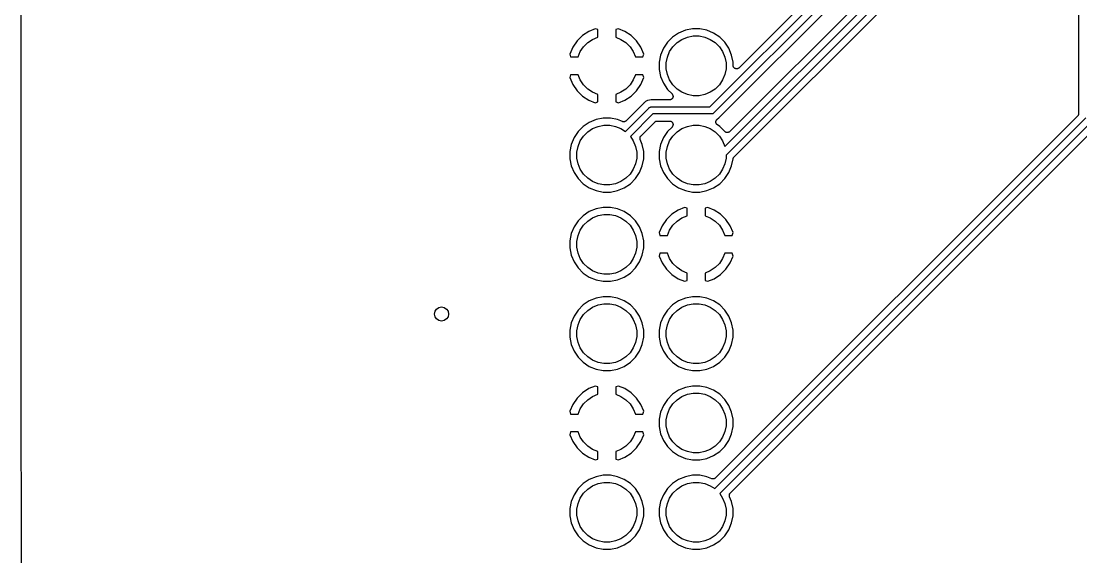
# Model space of a CAD drawing. Extents: x 49 to 143, y -158 to -38.
# Drawn here: x 49.39 to 79.52, y -126.67 to -111.43 of the extents above; entities that cross this region are included whole.
import ezdxf

# ---------------------------------------------------------------- set-up
doc = ezdxf.new("R2010")
doc.units = 0
doc.layers.add('BLACK', color=7, linetype='CONTINUOUS')

msp = doc.modelspace()

# ---------------------------------------------------------------- linework, layer by layer
at = {"layer": 'BLACK', "linetype": 'CONTINUOUS'}
for p, q in [((68.9706, -113.87), (81.6886, -101.152)), ((81.5368, -101.021), (69.8007, -112.757)), ((81.8042, -101.319), (69.0862, -114.037)), ((69.238, -114.168), (81.8578, -101.548)), ((82.07, -102.037), (69.5366, -114.57)), ((69.3974, -114.992), (82.2218, -102.168)), ((82.3374, -102.335), (69.43, -115.242)), ((69.6559, -115.299), (82.391, -102.564)), ((79.456, -106.446), (79.456, -114.058)), ((49.3913, -112.361), (49.3901, -107.507)), ((65.5288, -111.722), (65.3478, -111.84)), ((65.7075, -111.65), (65.5288, -111.722)), ((65.786, -111.671), (65.7075, -111.65)), ((65.786, -111.885), (65.786, -111.671)), ((66.3725, -111.65), (66.294, -111.671)), ((66.294, -111.671), (66.294, -111.885)), ((66.5512, -111.722), (66.3725, -111.65)), ((66.7322, -111.84), (66.5512, -111.722)), ((68.0826, -111.769), (67.9107, -111.884)), ((68.2737, -111.69), (68.0826, -111.769)), ((68.4766, -111.65), (68.2737, -111.69)), ((68.6834, -111.65), (68.4766, -111.65)), ((68.8863, -111.69), (68.6834, -111.65)), ((69.0774, -111.769), (68.8863, -111.69)), ((69.2493, -111.884), (69.0774, -111.769)), ((65.1934, -111.992), (65.0716, -112.171)), ((65.3478, -111.84), (65.1934, -111.992)), ((65.3798, -112.158), (65.4982, -112.04)), ((65.4982, -112.04), (65.6374, -111.947)), ((65.6374, -111.947), (65.786, -111.885)), ((66.294, -111.885), (66.4426, -111.947)), ((66.4426, -111.947), (66.5818, -112.04)), ((66.5818, -112.04), (66.7002, -112.158)), ((66.8866, -111.992), (66.7322, -111.84)), ((67.0084, -112.171), (66.8866, -111.992)), ((67.7644, -112.03), (67.6495, -112.202)), ((67.9107, -111.884), (67.7644, -112.03)), ((67.9198, -112.158), (68.0382, -112.04)), ((68.0382, -112.04), (68.1774, -111.947)), ((68.1774, -111.947), (68.3321, -111.882)), ((68.3321, -111.882), (68.4963, -111.85)), ((68.4963, -111.85), (68.6637, -111.85)), ((68.6637, -111.85), (68.8279, -111.882)), ((68.8279, -111.882), (68.9826, -111.947)), ((68.9826, -111.947), (69.1218, -112.04)), ((69.1218, -112.04), (69.2402, -112.158)), ((69.3956, -112.03), (69.2493, -111.884)), ((69.5105, -112.202), (69.3956, -112.03)), ((49.3914, -113.039), (49.3913, -112.361)), ((49.3913, -112.361), (49.3913, -112.361)), ((65.0716, -112.171), (64.9893, -112.364)), ((64.9893, -112.364), (65.0115, -112.446)), ((65.2252, -112.446), (65.2867, -112.297)), ((65.2867, -112.297), (65.3798, -112.158)), ((66.7002, -112.158), (66.7933, -112.297)), ((66.7933, -112.297), (66.8548, -112.446)), ((67.0907, -112.364), (67.0084, -112.171)), ((67.0685, -112.446), (67.0907, -112.364)), ((67.6495, -112.202), (67.5704, -112.394)), ((67.7627, -112.452), (67.8267, -112.297)), ((67.8267, -112.297), (67.9198, -112.158)), ((69.2402, -112.158), (69.3333, -112.297)), ((69.3333, -112.297), (69.3973, -112.452)), ((69.5896, -112.394), (69.5105, -112.202)), ((65.0115, -112.446), (65.2252, -112.446)), ((66.8548, -112.446), (67.0685, -112.446)), ((67.5704, -112.394), (67.53, -112.596)), ((67.53, -112.596), (67.53, -112.803)), ((67.73, -112.616), (67.7627, -112.452)), ((67.73, -112.784), (67.73, -112.616)), ((69.3973, -112.452), (69.43, -112.616)), ((69.43, -112.616), (69.43, -112.784)), ((69.63, -112.596), (69.5896, -112.394)), ((69.63, -112.686), (69.63, -112.596)), ((65.0115, -112.954), (64.9893, -113.035)), ((65.2252, -112.954), (65.0115, -112.954)), ((65.2867, -113.102), (65.2252, -112.954)), ((66.8548, -112.954), (66.7933, -113.102)), ((67.0685, -112.954), (66.8548, -112.954)), ((67.0907, -113.035), (67.0685, -112.954)), ((67.53, -112.803), (67.5704, -113.006)), ((67.7627, -112.948), (67.73, -112.784)), ((67.8267, -113.102), (67.7627, -112.948)), ((69.3973, -112.948), (69.3333, -113.102)), ((69.43, -112.784), (69.3973, -112.948)), ((69.6309, -112.696), (69.63, -112.686)), ((69.6318, -112.705), (69.6309, -112.696)), ((69.6319, -112.705), (69.6318, -112.705)), ((69.6319, -112.706), (69.6319, -112.705)), ((69.6347, -112.715), (69.6319, -112.706)), ((69.6374, -112.724), (69.6347, -112.715)), ((69.6375, -112.724), (69.6374, -112.724)), ((69.6421, -112.733), (69.6375, -112.724)), ((69.6375, -112.724), (69.6375, -112.724)), ((69.6465, -112.741), (69.6421, -112.733)), ((69.6466, -112.741), (69.6465, -112.741)), ((69.6467, -112.741), (69.6466, -112.741)), ((69.6525, -112.749), (69.6467, -112.741)), ((69.6588, -112.756), (69.6525, -112.749)), ((69.6589, -112.756), (69.6588, -112.756)), ((69.659, -112.757), (69.6589, -112.756)), ((69.6663, -112.763), (69.659, -112.757)), ((69.6738, -112.769), (69.6663, -112.763)), ((69.6739, -112.769), (69.6738, -112.769)), ((69.6741, -112.769), (69.6739, -112.769)), ((69.6825, -112.774), (69.6741, -112.769)), ((69.6909, -112.778), (69.6825, -112.774)), ((69.6911, -112.778), (69.6909, -112.778)), ((69.6912, -112.778), (69.6911, -112.778)), ((69.7006, -112.781), (69.6912, -112.778)), ((69.7095, -112.784), (69.7006, -112.781)), ((69.7097, -112.784), (69.7095, -112.784)), ((69.7099, -112.784), (69.7097, -112.784)), ((69.7197, -112.785), (69.7099, -112.784)), ((69.729, -112.786), (69.7197, -112.785)), ((69.7291, -112.786), (69.729, -112.786)), ((69.7293, -112.786), (69.7291, -112.786)), ((69.7391, -112.785), (69.7293, -112.786)), ((69.7484, -112.784), (69.7391, -112.785)), ((69.7486, -112.784), (69.7484, -112.784)), ((69.7487, -112.784), (69.7486, -112.784)), ((69.7579, -112.782), (69.7487, -112.784)), ((69.7671, -112.779), (69.7579, -112.782)), ((69.7673, -112.779), (69.7671, -112.779)), ((69.7675, -112.779), (69.7673, -112.779)), ((69.7758, -112.774), (69.7675, -112.779)), ((69.7845, -112.77), (69.7758, -112.774)), ((69.7846, -112.77), (69.7845, -112.77)), ((69.7848, -112.77), (69.7846, -112.77)), ((69.7922, -112.764), (69.7848, -112.77)), ((69.7997, -112.758), (69.7922, -112.764)), ((69.8, -112.758), (69.7997, -112.758)), ((69.8007, -112.757), (69.8, -112.758)), ((69.8, -112.758), (69.8, -112.758)), ((69.8, -112.758), (69.8, -112.758)), ((49.3925, -117.667), (49.3914, -113.039)), ((49.3914, -113.039), (49.3914, -113.039)), ((64.9893, -113.035), (65.0716, -113.229)), ((65.0716, -113.229), (65.1934, -113.408)), ((65.3798, -113.242), (65.2867, -113.102)), ((65.4982, -113.36), (65.3798, -113.242)), ((66.7002, -113.242), (66.5818, -113.36)), ((66.7933, -113.102), (66.7002, -113.242)), ((66.8866, -113.408), (67.0084, -113.229)), ((67.0084, -113.229), (67.0907, -113.035)), ((67.5704, -113.006), (67.6495, -113.197)), ((67.6495, -113.197), (67.7644, -113.369)), ((67.9198, -113.242), (67.8267, -113.102)), ((68.0382, -113.36), (67.9198, -113.242)), ((69.2402, -113.242), (69.1218, -113.36)), ((69.3333, -113.102), (69.2402, -113.242)), ((65.1934, -113.408), (65.3478, -113.559)), ((65.3478, -113.559), (65.5288, -113.678)), ((65.6374, -113.453), (65.4982, -113.36)), ((65.786, -113.515), (65.6374, -113.453)), ((65.786, -113.729), (65.786, -113.515)), ((66.4426, -113.453), (66.294, -113.515)), ((66.294, -113.515), (66.294, -113.729)), ((66.5818, -113.36), (66.4426, -113.453)), ((66.5512, -113.678), (66.7322, -113.559)), ((66.7322, -113.559), (66.8866, -113.408)), ((67.7644, -113.369), (67.8944, -113.499)), ((67.8944, -113.499), (67.8951, -113.5)), ((67.8951, -113.5), (67.8951, -113.5)), ((67.8951, -113.5), (67.8951, -113.5)), ((67.8951, -113.5), (67.8953, -113.5)), ((67.8953, -113.5), (67.9014, -113.508)), ((67.9014, -113.508), (67.9073, -113.515)), ((67.9073, -113.515), (67.9074, -113.515)), ((67.9074, -113.515), (67.9075, -113.515)), ((67.9075, -113.515), (67.912, -113.524)), ((67.912, -113.524), (67.9164, -113.532)), ((67.9164, -113.532), (67.9164, -113.533)), ((67.9164, -113.533), (67.9165, -113.533)), ((67.9165, -113.533), (67.9192, -113.542)), ((67.9192, -113.542), (67.9219, -113.551)), ((67.9219, -113.551), (67.9219, -113.551)), ((67.9219, -113.551), (67.9219, -113.551)), ((67.9219, -113.551), (67.9228, -113.561)), ((67.9236, -113.571), (67.9226, -113.58)), ((67.9228, -113.561), (67.9237, -113.57)), ((67.9237, -113.57), (67.9236, -113.571)), ((67.9236, -113.571), (67.9236, -113.571)), ((68.1774, -113.453), (68.0382, -113.36)), ((68.3321, -113.517), (68.1774, -113.453)), ((68.4963, -113.55), (68.3321, -113.517)), ((68.6637, -113.55), (68.4963, -113.55)), ((68.8279, -113.517), (68.6637, -113.55)), ((68.9826, -113.453), (68.8279, -113.517)), ((69.1218, -113.36), (68.9826, -113.453)), ((65.5288, -113.678), (65.7075, -113.75)), ((65.7075, -113.75), (65.786, -113.729)), ((66.294, -113.729), (66.3725, -113.75)), ((66.3725, -113.75), (66.5512, -113.678)), ((67.084, -113.772), (66.5909, -114.265)), ((67.0867, -113.768), (67.084, -113.772)), ((67.0897, -113.765), (67.0867, -113.768)), ((67.0906, -113.764), (67.0897, -113.765)), ((67.0968, -113.757), (67.0906, -113.764)), ((67.1045, -113.75), (67.0968, -113.757)), ((67.1425, -113.719), (67.1045, -113.75)), ((67.1045, -113.75), (67.1045, -113.75)), ((67.1946, -113.691), (67.1425, -113.719)), ((67.2512, -113.674), (67.1946, -113.691)), ((67.3002, -113.669), (67.2512, -113.674)), ((67.2542, -113.886), (67.2715, -113.877)), ((67.2715, -113.877), (67.2847, -113.873)), ((67.2847, -113.873), (67.2904, -113.871)), ((67.2904, -113.871), (67.2924, -113.871)), ((67.2924, -113.871), (67.3051, -113.87)), ((67.31, -113.668), (67.3002, -113.669)), ((67.3002, -113.669), (67.3002, -113.669)), ((67.3051, -113.87), (67.31, -113.869)), ((67.3051, -113.87), (67.3051, -113.87)), ((67.3198, -113.669), (67.31, -113.668)), ((67.31, -113.869), (67.3149, -113.87)), ((67.3149, -113.87), (68.9706, -113.87)), ((67.324, -113.669), (67.3198, -113.669)), ((67.3282, -113.67), (67.324, -113.669)), ((67.3296, -113.67), (67.3282, -113.67)), ((67.8237, -113.67), (67.3296, -113.67)), ((67.8334, -113.669), (67.8237, -113.67)), ((67.8427, -113.668), (67.8334, -113.669)), ((67.8429, -113.668), (67.8427, -113.668)), ((67.8431, -113.668), (67.8429, -113.668)), ((67.8525, -113.665), (67.8431, -113.668)), ((67.8614, -113.662), (67.8525, -113.665)), ((67.8616, -113.662), (67.8614, -113.662)), ((67.8618, -113.662), (67.8616, -113.662)), ((67.8703, -113.658), (67.8618, -113.662)), ((67.8787, -113.653), (67.8703, -113.658)), ((67.8788, -113.653), (67.8787, -113.653)), ((67.879, -113.653), (67.8788, -113.653)), ((67.8863, -113.647), (67.879, -113.653)), ((67.8939, -113.641), (67.8863, -113.647)), ((67.894, -113.641), (67.8939, -113.641)), ((67.8941, -113.641), (67.894, -113.641)), ((67.9002, -113.633), (67.8941, -113.641)), ((67.9064, -113.626), (67.9002, -113.633)), ((67.9066, -113.626), (67.9064, -113.626)), ((67.9064, -113.626), (67.9064, -113.626)), ((67.9112, -113.617), (67.9066, -113.626)), ((67.9157, -113.609), (67.9112, -113.617)), ((67.9158, -113.609), (67.9157, -113.609)), ((67.9188, -113.599), (67.9158, -113.609)), ((67.9158, -113.609), (67.9158, -113.609)), ((67.9215, -113.59), (67.9188, -113.599)), ((67.9216, -113.59), (67.9215, -113.59)), ((67.9226, -113.58), (67.9216, -113.59)), ((67.9216, -113.59), (67.9216, -113.59)), ((66.568, -114.57), (67.2358, -113.903)), ((67.3514, -114.07), (66.7095, -114.712)), ((67.2358, -113.903), (67.2389, -113.899)), ((67.2389, -113.899), (67.2542, -113.886)), ((69.0071, -114.07), (67.3514, -114.07)), ((69.012, -114.07), (69.0071, -114.07)), ((69.0169, -114.07), (69.012, -114.07)), ((69.0316, -114.068), (69.0169, -114.07)), ((69.0169, -114.07), (69.0169, -114.07)), ((69.0505, -114.063), (69.0316, -114.068)), ((69.0678, -114.053), (69.0505, -114.063)), ((69.0831, -114.041), (69.0678, -114.053)), ((69.0862, -114.037), (69.0831, -114.041)), ((79.4267, -114.129), (69.1309, -124.425)), ((69.2252, -114.183), (69.2314, -114.175)), ((69.2314, -114.175), (69.2323, -114.174)), ((69.2323, -114.174), (69.2353, -114.171)), ((69.2353, -114.171), (69.238, -114.168)), ((79.4326, -114.122), (79.4267, -114.129)), ((79.4385, -114.115), (79.4326, -114.122)), ((79.4388, -114.114), (79.4385, -114.115)), ((79.4391, -114.114), (79.4388, -114.114)), ((79.4435, -114.106), (79.4391, -114.114)), ((79.4479, -114.098), (79.4435, -114.106)), ((79.4481, -114.097), (79.4479, -114.098)), ((79.4483, -114.097), (79.4481, -114.097)), ((79.451, -114.088), (79.4483, -114.097)), ((79.4538, -114.079), (79.451, -114.088)), ((79.4539, -114.078), (79.4538, -114.079)), ((79.454, -114.078), (79.4539, -114.078)), ((79.455, -114.069), (79.454, -114.078)), ((79.456, -114.06), (79.455, -114.069)), ((79.456, -114.058), (79.456, -114.058)), ((79.456, -114.058), (79.456, -114.058)), ((79.456, -114.058), (79.456, -114.058)), ((79.456, -114.058), (79.456, -114.06)), ((65.3707, -114.424), (65.2244, -114.57)), ((65.5426, -114.309), (65.3707, -114.424)), ((65.7337, -114.23), (65.5426, -114.309)), ((65.6374, -114.487), (65.7921, -114.422)), ((65.9366, -114.19), (65.7337, -114.23)), ((65.7921, -114.422), (65.9563, -114.39)), ((66.1434, -114.19), (65.9366, -114.19)), ((65.9563, -114.39), (66.1237, -114.39)), ((66.1237, -114.39), (66.2879, -114.422)), ((66.3463, -114.23), (66.1434, -114.19)), ((66.2879, -114.422), (66.4426, -114.487)), ((66.4819, -114.286), (66.3463, -114.23)), ((66.4909, -114.289), (66.4819, -114.286)), ((66.4997, -114.292), (66.4909, -114.289)), ((66.5001, -114.292), (66.4997, -114.292)), ((66.5006, -114.292), (66.5001, -114.292)), ((66.51, -114.293), (66.5006, -114.292)), ((66.5191, -114.294), (66.51, -114.293)), ((66.5196, -114.294), (66.5191, -114.294)), ((66.52, -114.294), (66.5196, -114.294)), ((66.5293, -114.293), (66.52, -114.294)), ((66.5386, -114.292), (66.5293, -114.293)), ((66.539, -114.292), (66.5386, -114.292)), ((66.5394, -114.292), (66.539, -114.292)), ((66.5483, -114.289), (66.5394, -114.292)), ((66.5573, -114.287), (66.5483, -114.289)), ((66.5577, -114.287), (66.5573, -114.287)), ((66.5581, -114.286), (66.5577, -114.287)), ((66.5663, -114.282), (66.5581, -114.286)), ((66.5746, -114.278), (66.5663, -114.282)), ((66.575, -114.278), (66.5746, -114.278)), ((66.5754, -114.277), (66.575, -114.278)), ((66.5827, -114.271), (66.5754, -114.277)), ((66.5899, -114.266), (66.5827, -114.271)), ((66.5905, -114.265), (66.5899, -114.266)), ((66.5909, -114.265), (66.5905, -114.265)), ((66.5905, -114.265), (66.5905, -114.265)), ((66.5905, -114.265), (66.5905, -114.265)), ((67.0151, -114.689), (67.405, -114.299)), ((67.405, -114.299), (67.4052, -114.299)), ((67.4052, -114.299), (67.406, -114.298)), ((67.4052, -114.299), (67.4052, -114.299)), ((67.4052, -114.299), (67.4052, -114.299)), ((67.406, -114.298), (67.4132, -114.292)), ((67.4132, -114.292), (67.4203, -114.287)), ((67.4203, -114.287), (67.4208, -114.286)), ((67.4208, -114.286), (67.4212, -114.286)), ((67.4212, -114.286), (67.4294, -114.282)), ((67.4294, -114.282), (67.4376, -114.277)), ((67.4376, -114.277), (67.4381, -114.277)), ((67.4381, -114.277), (67.4385, -114.277)), ((67.4385, -114.277), (67.4474, -114.274)), ((67.4474, -114.274), (67.4563, -114.272)), ((67.4563, -114.272), (67.4568, -114.272)), ((67.4568, -114.272), (67.4573, -114.272)), ((67.4573, -114.272), (67.4664, -114.271)), ((67.4664, -114.271), (67.4757, -114.27)), ((67.4757, -114.27), (67.8237, -114.27)), ((67.8944, -114.441), (67.7644, -114.57)), ((67.8237, -114.27), (67.8247, -114.27)), ((67.8247, -114.27), (67.8247, -114.27)), ((67.8247, -114.27), (67.8247, -114.27)), ((67.8247, -114.27), (67.8251, -114.27)), ((67.8251, -114.27), (67.8348, -114.271)), ((67.8348, -114.271), (67.8441, -114.272)), ((67.8441, -114.272), (67.8443, -114.272)), ((67.8443, -114.272), (67.8444, -114.272)), ((67.8444, -114.272), (67.8539, -114.275)), ((67.8539, -114.275), (67.8627, -114.278)), ((67.8627, -114.278), (67.8629, -114.278)), ((67.8629, -114.278), (67.863, -114.278)), ((67.863, -114.278), (67.8716, -114.283)), ((67.8716, -114.283), (67.8799, -114.287)), ((67.8799, -114.287), (67.88, -114.287)), ((67.88, -114.287), (67.8802, -114.287)), ((67.8802, -114.287), (67.8875, -114.293)), ((67.8875, -114.293), (67.8949, -114.3)), ((67.9004, -114.433), (67.8944, -114.441)), ((67.8949, -114.3), (67.895, -114.3)), ((67.895, -114.3), (67.8951, -114.3)), ((67.8951, -114.3), (67.901, -114.307)), ((67.9066, -114.426), (67.9004, -114.433)), ((67.901, -114.307), (67.9071, -114.315)), ((67.9068, -114.425), (67.9066, -114.426)), ((67.9066, -114.426), (67.9066, -114.426)), ((67.9113, -114.417), (67.9068, -114.425)), ((67.9071, -114.315), (67.9072, -114.315)), ((67.9072, -114.315), (67.9073, -114.315)), ((67.9073, -114.315), (67.9118, -114.323)), ((67.9158, -114.409), (67.9113, -114.417)), ((67.9118, -114.323), (67.9162, -114.332)), ((67.9159, -114.408), (67.9158, -114.409)), ((67.916, -114.408), (67.9159, -114.408)), ((67.9188, -114.399), (67.916, -114.408)), ((67.9162, -114.332), (67.9163, -114.332)), ((67.9163, -114.332), (67.9164, -114.332)), ((67.9164, -114.332), (67.9191, -114.342)), ((67.9216, -114.39), (67.9188, -114.399)), ((67.9191, -114.342), (67.9218, -114.351)), ((67.9217, -114.39), (67.9216, -114.39)), ((67.9216, -114.39), (67.9216, -114.39)), ((67.9226, -114.38), (67.9217, -114.39)), ((67.9218, -114.351), (67.9218, -114.351)), ((67.9218, -114.351), (67.9219, -114.351)), ((67.9219, -114.351), (67.9228, -114.361)), ((67.9237, -114.37), (67.9226, -114.38)), ((67.9228, -114.361), (67.9237, -114.37)), ((67.9237, -114.37), (67.9236, -114.37)), ((67.9236, -114.37), (67.9237, -114.37)), ((68.1774, -114.487), (68.3321, -114.422)), ((68.3321, -114.422), (68.4963, -114.39)), ((68.4963, -114.39), (68.6637, -114.39)), ((68.6637, -114.39), (68.8279, -114.422)), ((68.8279, -114.422), (68.9826, -114.487)), ((69.108, -124.73), (79.656, -114.182)), ((69.1416, -114.298), (69.1421, -114.293)), ((69.1421, -114.303), (69.1416, -114.298)), ((69.1421, -114.293), (69.1422, -114.289)), ((69.1421, -114.308), (69.1421, -114.303)), ((69.143, -114.313), (69.1421, -114.308)), ((69.1422, -114.289), (69.1432, -114.284)), ((69.1434, -114.317), (69.143, -114.313)), ((69.1432, -114.284), (69.1437, -114.278)), ((69.1448, -114.322), (69.1434, -114.317)), ((69.1437, -114.278), (69.1451, -114.274)), ((69.1458, -114.327), (69.1448, -114.322)), ((69.1451, -114.274), (69.146, -114.27)), ((69.1475, -114.332), (69.1458, -114.327)), ((69.146, -114.27), (69.148, -114.265)), ((69.1488, -114.336), (69.1475, -114.332)), ((69.148, -114.265), (69.1496, -114.26)), ((69.1512, -114.341), (69.1488, -114.336)), ((69.1496, -114.26), (69.1518, -114.256)), ((69.1532, -114.345), (69.1512, -114.341)), ((69.1518, -114.256), (69.1535, -114.252)), ((69.1557, -114.349), (69.1532, -114.345)), ((69.1535, -114.252), (69.1564, -114.247)), ((69.1578, -114.353), (69.1557, -114.349)), ((69.1564, -114.247), (69.1589, -114.243)), ((69.161, -114.357), (69.1578, -114.353)), ((69.1589, -114.243), (69.1618, -114.239)), ((69.1639, -114.362), (69.161, -114.357)), ((69.1618, -114.239), (69.1644, -114.235)), ((69.1671, -114.365), (69.1639, -114.362)), ((69.1644, -114.235), (69.1681, -114.232)), ((69.17, -114.369), (69.1671, -114.365)), ((69.1681, -114.232), (69.1714, -114.228)), ((69.174, -114.372), (69.17, -114.369)), ((69.1714, -114.228), (69.1749, -114.225)), ((69.1776, -114.376), (69.174, -114.372)), ((69.1749, -114.225), (69.1782, -114.221)), ((69.1814, -114.378), (69.1776, -114.376)), ((69.1782, -114.221), (69.2252, -114.183)), ((69.1849, -114.381), (69.1814, -114.378)), ((69.1861, -114.382), (69.1849, -114.381)), ((69.2493, -114.424), (69.1861, -114.382)), ((69.3952, -114.57), (69.2493, -114.424)), ((79.8232, -114.298), (69.2495, -124.872)), ((74.2649, -120.139), (79.9542, -114.45)), ((65.1095, -114.742), (65.0304, -114.934)), ((65.2244, -114.57), (65.1095, -114.742)), ((65.2867, -114.837), (65.3798, -114.698)), ((65.3798, -114.698), (65.4982, -114.58)), ((65.4982, -114.58), (65.6374, -114.487)), ((66.4426, -114.487), (66.568, -114.57)), ((66.7095, -114.712), (66.7933, -114.837)), ((66.9859, -114.758), (66.9869, -114.749)), ((66.9859, -114.759), (66.9859, -114.758)), ((66.9867, -114.768), (66.9859, -114.759)), ((66.9859, -114.759), (66.9859, -114.759)), ((66.9875, -114.778), (66.9867, -114.768)), ((66.9869, -114.749), (66.9878, -114.74)), ((66.9877, -114.778), (66.9875, -114.778)), ((66.9877, -114.779), (66.9877, -114.778)), ((66.9904, -114.788), (66.9877, -114.779)), ((66.9878, -114.74), (66.988, -114.739)), ((66.988, -114.739), (66.9908, -114.73)), ((66.988, -114.739), (66.988, -114.739)), ((66.9908, -114.73), (66.9935, -114.721)), ((66.9935, -114.721), (66.9937, -114.721)), ((66.9937, -114.721), (66.9939, -114.72)), ((66.9939, -114.72), (66.9983, -114.712)), ((66.9983, -114.712), (67.0028, -114.704)), ((67.0028, -114.704), (67.003, -114.704)), ((67.003, -114.704), (67.0032, -114.703)), ((67.0032, -114.703), (67.0092, -114.696)), ((67.0092, -114.696), (67.0151, -114.689)), ((67.6495, -114.742), (67.5704, -114.934)), ((67.7644, -114.57), (67.6495, -114.742)), ((67.8267, -114.837), (67.9198, -114.698)), ((67.9198, -114.698), (68.0382, -114.58)), ((68.0382, -114.58), (68.1774, -114.487)), ((68.9826, -114.487), (69.1218, -114.58)), ((69.1218, -114.58), (69.2402, -114.698)), ((69.2402, -114.698), (69.3333, -114.837)), ((69.4025, -114.576), (69.3952, -114.57)), ((69.4097, -114.582), (69.4025, -114.576)), ((69.41, -114.582), (69.4097, -114.582)), ((69.4103, -114.582), (69.41, -114.582)), ((69.4187, -114.587), (69.4103, -114.582)), ((69.4269, -114.591), (69.4187, -114.587)), ((69.4272, -114.592), (69.4269, -114.591)), ((69.4275, -114.592), (69.4272, -114.592)), ((69.4366, -114.594), (69.4275, -114.592)), ((69.4455, -114.597), (69.4366, -114.594)), ((69.4458, -114.597), (69.4455, -114.597)), ((69.4462, -114.597), (69.4458, -114.597)), ((69.4556, -114.598), (69.4462, -114.597)), ((69.4649, -114.599), (69.4556, -114.598)), ((69.4652, -114.599), (69.4649, -114.599)), ((69.4656, -114.599), (69.4652, -114.599)), ((69.475, -114.598), (69.4656, -114.599)), ((69.4843, -114.598), (69.475, -114.598)), ((69.4847, -114.598), (69.4843, -114.598)), ((69.485, -114.598), (69.4847, -114.598)), ((69.494, -114.595), (69.485, -114.598)), ((69.5031, -114.592), (69.494, -114.595)), ((69.5034, -114.592), (69.5031, -114.592)), ((69.5037, -114.592), (69.5034, -114.592)), ((69.512, -114.588), (69.5037, -114.592)), ((69.5204, -114.583), (69.512, -114.588)), ((69.5207, -114.583), (69.5204, -114.583)), ((69.521, -114.583), (69.5207, -114.583)), ((69.5284, -114.577), (69.521, -114.583)), ((69.5356, -114.571), (69.5284, -114.577)), ((69.5361, -114.571), (69.5356, -114.571)), ((69.5362, -114.571), (69.5361, -114.571)), ((69.5361, -114.571), (69.5361, -114.571)), ((69.5366, -114.57), (69.5362, -114.571)), ((65.0304, -114.934), (64.99, -115.136)), ((65.19, -115.156), (65.2227, -114.992)), ((65.2227, -114.992), (65.2867, -114.837)), ((66.7933, -114.837), (66.8573, -114.992)), ((66.8573, -114.992), (66.89, -115.156)), ((66.9929, -114.797), (66.9904, -114.788)), ((66.9933, -114.797), (66.9929, -114.797)), ((66.9935, -114.798), (66.9933, -114.797)), ((66.9933, -114.797), (66.9933, -114.797)), ((66.9933, -114.797), (66.9933, -114.797)), ((67.0496, -114.934), (66.9935, -114.798)), ((67.09, -115.136), (67.0496, -114.934)), ((67.5704, -114.934), (67.53, -115.136)), ((67.73, -115.156), (67.7627, -114.992)), ((67.7627, -114.992), (67.8267, -114.837)), ((69.3333, -114.837), (69.3973, -114.992)), ((69.3973, -114.992), (69.3974, -114.992)), ((64.99, -115.136), (64.99, -115.343)), ((64.99, -115.343), (65.0304, -115.546)), ((65.19, -115.324), (65.19, -115.156)), ((65.2227, -115.488), (65.19, -115.324)), ((66.89, -115.324), (66.8573, -115.488)), ((66.89, -115.156), (66.89, -115.324)), ((67.0496, -115.546), (67.09, -115.343)), ((67.09, -115.343), (67.09, -115.136)), ((67.53, -115.136), (67.53, -115.343)), ((67.53, -115.343), (67.5704, -115.546)), ((67.73, -115.324), (67.73, -115.156)), ((67.7627, -115.488), (67.73, -115.324)), ((69.43, -115.324), (69.3973, -115.488)), ((69.43, -115.242), (69.43, -115.324)), ((69.5896, -115.546), (69.6285, -115.351)), ((69.6285, -115.351), (69.6286, -115.35)), ((69.6286, -115.35), (69.6288, -115.349)), ((69.6286, -115.35), (69.6286, -115.35)), ((69.6286, -115.35), (69.6286, -115.35)), ((69.6288, -115.349), (69.6316, -115.34)), ((69.6316, -115.34), (69.6343, -115.332)), ((69.6343, -115.332), (69.6346, -115.331)), ((69.6346, -115.331), (69.6347, -115.331)), ((69.6347, -115.331), (69.6392, -115.323)), ((69.6392, -115.323), (69.6435, -115.314)), ((69.6435, -115.314), (69.6439, -115.314)), ((69.6439, -115.314), (69.6442, -115.313)), ((69.6442, -115.313), (69.6501, -115.306)), ((69.6501, -115.306), (69.6559, -115.299)), ((65.0304, -115.546), (65.1095, -115.737)), ((65.2867, -115.642), (65.2227, -115.488)), ((65.3798, -115.782), (65.2867, -115.642)), ((66.7933, -115.642), (66.7002, -115.782)), ((66.8573, -115.488), (66.7933, -115.642)), ((66.9705, -115.737), (67.0496, -115.546)), ((67.5704, -115.546), (67.6495, -115.737)), ((67.8267, -115.642), (67.7627, -115.488)), ((67.9198, -115.782), (67.8267, -115.642)), ((69.3333, -115.642), (69.2402, -115.782)), ((69.3973, -115.488), (69.3333, -115.642)), ((69.5105, -115.737), (69.5896, -115.546)), ((65.1095, -115.737), (65.2244, -115.909)), ((65.2244, -115.909), (65.3707, -116.055)), ((65.4982, -115.9), (65.3798, -115.782)), ((65.6374, -115.993), (65.4982, -115.9)), ((66.5818, -115.9), (66.4426, -115.993)), ((66.7002, -115.782), (66.5818, -115.9)), ((66.7093, -116.055), (66.8556, -115.909)), ((66.8556, -115.909), (66.9705, -115.737)), ((67.6495, -115.737), (67.7644, -115.909)), ((67.7644, -115.909), (67.9107, -116.055)), ((68.0382, -115.9), (67.9198, -115.782)), ((68.1774, -115.993), (68.0382, -115.9)), ((69.1218, -115.9), (68.9826, -115.993)), ((69.2402, -115.782), (69.1218, -115.9)), ((69.2493, -116.055), (69.3956, -115.909)), ((69.3956, -115.909), (69.5105, -115.737)), ((65.3707, -116.055), (65.5426, -116.17)), ((65.5426, -116.17), (65.7337, -116.249)), ((65.7921, -116.057), (65.6374, -115.993)), ((65.7337, -116.249), (65.9366, -116.29)), ((65.9563, -116.09), (65.7921, -116.057)), ((65.9366, -116.29), (66.1434, -116.29)), ((66.1237, -116.09), (65.9563, -116.09)), ((66.2879, -116.057), (66.1237, -116.09)), ((66.1434, -116.29), (66.3463, -116.249)), ((66.4426, -115.993), (66.2879, -116.057)), ((66.3463, -116.249), (66.5374, -116.17)), ((66.5374, -116.17), (66.7093, -116.055)), ((67.9107, -116.055), (68.0826, -116.17)), ((68.0826, -116.17), (68.2737, -116.249)), ((68.3321, -116.057), (68.1774, -115.993)), ((68.2737, -116.249), (68.4766, -116.29)), ((68.4963, -116.09), (68.3321, -116.057)), ((68.4766, -116.29), (68.6834, -116.29)), ((68.6637, -116.09), (68.4963, -116.09)), ((68.8279, -116.057), (68.6637, -116.09)), ((68.6834, -116.29), (68.8863, -116.249)), ((68.9826, -115.993), (68.8279, -116.057)), ((68.8863, -116.249), (69.0774, -116.17)), ((69.0774, -116.17), (69.2493, -116.055)), ((65.5426, -116.849), (65.3707, -116.964)), ((65.7337, -116.77), (65.5426, -116.849)), ((65.9366, -116.73), (65.7337, -116.77)), ((66.1434, -116.73), (65.9366, -116.73)), ((66.3463, -116.77), (66.1434, -116.73)), ((66.5374, -116.849), (66.3463, -116.77)), ((66.7093, -116.964), (66.5374, -116.849)), ((68.0688, -116.802), (67.8878, -116.92)), ((68.2475, -116.73), (68.0688, -116.802)), ((68.326, -116.751), (68.2475, -116.73)), ((68.326, -116.965), (68.326, -116.751)), ((68.9125, -116.73), (68.834, -116.751)), ((68.834, -116.751), (68.834, -116.965)), ((69.0912, -116.802), (68.9125, -116.73)), ((69.2722, -116.92), (69.0912, -116.802)), ((65.2244, -117.11), (65.1095, -117.282)), ((65.3707, -116.964), (65.2244, -117.11)), ((65.3798, -117.238), (65.4982, -117.12)), ((65.4982, -117.12), (65.6374, -117.027)), ((65.6374, -117.027), (65.7921, -116.962)), ((65.7921, -116.962), (65.9563, -116.93)), ((65.9563, -116.93), (66.1237, -116.93)), ((66.1237, -116.93), (66.2879, -116.962)), ((66.2879, -116.962), (66.4426, -117.027)), ((66.4426, -117.027), (66.5818, -117.12)), ((66.5818, -117.12), (66.7002, -117.238)), ((66.8556, -117.11), (66.7093, -116.964)), ((66.9705, -117.282), (66.8556, -117.11)), ((67.7334, -117.072), (67.6116, -117.251)), ((67.8878, -116.92), (67.7334, -117.072)), ((67.9198, -117.238), (68.0382, -117.12)), ((68.0382, -117.12), (68.1774, -117.027)), ((68.1774, -117.027), (68.326, -116.965)), ((68.834, -116.965), (68.9826, -117.027)), ((68.9826, -117.027), (69.1218, -117.12)), ((69.1218, -117.12), (69.2402, -117.238)), ((69.4266, -117.072), (69.2722, -116.92)), ((69.5484, -117.251), (69.4266, -117.072)), ((65.0304, -117.474), (64.99, -117.676)), ((65.1095, -117.282), (65.0304, -117.474)), ((65.2227, -117.532), (65.2867, -117.377)), ((65.2867, -117.377), (65.3798, -117.238)), ((66.7002, -117.238), (66.7933, -117.377)), ((66.7933, -117.377), (66.8573, -117.532)), ((67.0496, -117.474), (66.9705, -117.282)), ((67.09, -117.676), (67.0496, -117.474)), ((67.6116, -117.251), (67.5293, -117.444)), ((67.5293, -117.444), (67.5515, -117.526)), ((67.7652, -117.526), (67.8267, -117.377)), ((67.8267, -117.377), (67.9198, -117.238)), ((69.2402, -117.238), (69.3333, -117.377)), ((69.3333, -117.377), (69.3948, -117.526)), ((69.6307, -117.444), (69.5484, -117.251)), ((69.6085, -117.526), (69.6307, -117.444)), ((49.3931, -120.207), (49.3925, -117.667)), ((49.3925, -117.667), (49.3925, -117.667)), ((64.99, -117.676), (64.99, -117.883)), ((65.19, -117.696), (65.2227, -117.532)), ((65.19, -117.864), (65.19, -117.696)), ((66.8573, -117.532), (66.89, -117.696)), ((66.89, -117.696), (66.89, -117.864)), ((67.09, -117.883), (67.09, -117.676)), ((67.5515, -117.526), (67.7652, -117.526)), ((69.3948, -117.526), (69.6085, -117.526)), ((64.99, -117.883), (65.0304, -118.086)), ((65.0304, -118.086), (65.1095, -118.277)), ((65.2227, -118.028), (65.19, -117.864)), ((65.2867, -118.182), (65.2227, -118.028)), ((66.8573, -118.028), (66.7933, -118.182)), ((66.89, -117.864), (66.8573, -118.028)), ((66.9705, -118.277), (67.0496, -118.086)), ((67.0496, -118.086), (67.09, -117.883)), ((67.5515, -118.034), (67.5293, -118.115)), ((67.7652, -118.034), (67.5515, -118.034)), ((67.8267, -118.182), (67.7652, -118.034)), ((69.3948, -118.034), (69.3333, -118.182)), ((69.6085, -118.034), (69.3948, -118.034)), ((69.6307, -118.115), (69.6085, -118.034)), ((65.1095, -118.277), (65.2244, -118.449)), ((65.3798, -118.322), (65.2867, -118.182)), ((65.4982, -118.44), (65.3798, -118.322)), ((66.7002, -118.322), (66.5818, -118.44)), ((66.7933, -118.182), (66.7002, -118.322)), ((66.8556, -118.449), (66.9705, -118.277)), ((67.5293, -118.115), (67.6116, -118.309)), ((67.6116, -118.309), (67.7334, -118.488)), ((67.9198, -118.322), (67.8267, -118.182)), ((68.0382, -118.44), (67.9198, -118.322)), ((69.2402, -118.322), (69.1218, -118.44)), ((69.3333, -118.182), (69.2402, -118.322)), ((69.4266, -118.488), (69.5484, -118.309)), ((69.5484, -118.309), (69.6307, -118.115)), ((65.2244, -118.449), (65.3707, -118.595)), ((65.3707, -118.595), (65.5426, -118.71)), ((65.6374, -118.533), (65.4982, -118.44)), ((65.7921, -118.597), (65.6374, -118.533)), ((65.9563, -118.63), (65.7921, -118.597)), ((66.1237, -118.63), (65.9563, -118.63)), ((66.2879, -118.597), (66.1237, -118.63)), ((66.4426, -118.533), (66.2879, -118.597)), ((66.5818, -118.44), (66.4426, -118.533)), ((66.5374, -118.71), (66.7093, -118.595)), ((66.7093, -118.595), (66.8556, -118.449)), ((67.7334, -118.488), (67.8878, -118.639)), ((67.8878, -118.639), (68.0688, -118.758)), ((68.1774, -118.533), (68.0382, -118.44)), ((68.326, -118.595), (68.1774, -118.533)), ((68.326, -118.809), (68.326, -118.595)), ((68.9826, -118.533), (68.834, -118.595)), ((68.834, -118.595), (68.834, -118.809)), ((69.1218, -118.44), (68.9826, -118.533)), ((69.0912, -118.758), (69.2722, -118.639)), ((69.2722, -118.639), (69.4266, -118.488)), ((65.5426, -118.71), (65.7337, -118.789)), ((65.7337, -118.789), (65.9366, -118.83)), ((65.9366, -118.83), (66.1434, -118.83)), ((66.1434, -118.83), (66.3463, -118.789)), ((66.3463, -118.789), (66.5374, -118.71)), ((68.0688, -118.758), (68.2475, -118.83)), ((68.2475, -118.83), (68.326, -118.809)), ((68.834, -118.809), (68.9125, -118.83)), ((68.9125, -118.83), (69.0912, -118.758)), ((65.9366, -119.27), (65.7337, -119.31)), ((66.1434, -119.27), (65.9366, -119.27)), ((66.3463, -119.31), (66.1434, -119.27)), ((68.4766, -119.27), (68.2737, -119.31)), ((68.6834, -119.27), (68.4766, -119.27)), ((68.8863, -119.31), (68.6834, -119.27)), ((65.3707, -119.504), (65.2244, -119.65)), ((65.5426, -119.389), (65.3707, -119.504)), ((65.4982, -119.66), (65.6374, -119.567)), ((65.7337, -119.31), (65.5426, -119.389)), ((65.6374, -119.567), (65.7921, -119.502)), ((65.7921, -119.502), (65.9563, -119.47)), ((65.9563, -119.47), (66.1237, -119.47)), ((66.1237, -119.47), (66.2879, -119.502)), ((66.2879, -119.502), (66.4426, -119.567)), ((66.5374, -119.389), (66.3463, -119.31)), ((66.4426, -119.567), (66.5818, -119.66)), ((66.7093, -119.504), (66.5374, -119.389)), ((66.8556, -119.65), (66.7093, -119.504)), ((67.9107, -119.504), (67.7644, -119.65)), ((68.0826, -119.389), (67.9107, -119.504)), ((68.0382, -119.66), (68.1774, -119.567)), ((68.2737, -119.31), (68.0826, -119.389)), ((68.1774, -119.567), (68.3321, -119.502)), ((68.3321, -119.502), (68.4963, -119.47)), ((68.4963, -119.47), (68.6637, -119.47)), ((68.6637, -119.47), (68.8279, -119.502)), ((68.8279, -119.502), (68.9826, -119.567)), ((69.0774, -119.389), (68.8863, -119.31)), ((68.9826, -119.567), (69.1218, -119.66)), ((69.2493, -119.504), (69.0774, -119.389)), ((69.3956, -119.65), (69.2493, -119.504)), ((65.1095, -119.822), (65.0304, -120.014)), ((65.2244, -119.65), (65.1095, -119.822)), ((65.2867, -119.917), (65.3798, -119.778)), ((65.3798, -119.778), (65.4982, -119.66)), ((66.5818, -119.66), (66.7002, -119.778)), ((66.7002, -119.778), (66.7933, -119.917)), ((66.9705, -119.822), (66.8556, -119.65)), ((67.0496, -120.014), (66.9705, -119.822)), ((67.6495, -119.822), (67.5704, -120.014)), ((67.7644, -119.65), (67.6495, -119.822)), ((67.8267, -119.917), (67.9198, -119.778)), ((67.9198, -119.778), (68.0382, -119.66)), ((69.1218, -119.66), (69.2402, -119.778)), ((69.2402, -119.778), (69.3333, -119.917)), ((69.5105, -119.822), (69.3956, -119.65)), ((69.5896, -120.014), (69.5105, -119.822)), ((49.3936, -122.521), (49.3931, -120.207)), ((49.3931, -120.207), (49.3931, -120.207)), ((65.0304, -120.014), (64.99, -120.216)), ((65.19, -120.236), (65.2227, -120.072)), ((65.2227, -120.072), (65.2867, -119.917)), ((66.7933, -119.917), (66.8573, -120.072)), ((66.8573, -120.072), (66.89, -120.236)), ((67.09, -120.216), (67.0496, -120.014)), ((67.5704, -120.014), (67.53, -120.216)), ((67.73, -120.236), (67.7627, -120.072)), ((67.7627, -120.072), (67.8267, -119.917)), ((69.3333, -119.917), (69.3973, -120.072)), ((69.3973, -120.072), (69.43, -120.236)), ((69.63, -120.216), (69.5896, -120.014)), ((71.7249, -122.679), (74.2649, -120.139)), ((74.2649, -120.139), (74.2649, -120.139)), ((64.99, -120.216), (64.99, -120.423)), ((64.99, -120.423), (65.0304, -120.626)), ((65.19, -120.404), (65.19, -120.236)), ((65.2227, -120.568), (65.19, -120.404)), ((66.89, -120.404), (66.8573, -120.568)), ((66.89, -120.236), (66.89, -120.404)), ((67.0496, -120.626), (67.09, -120.423)), ((67.09, -120.423), (67.09, -120.216)), ((67.53, -120.216), (67.53, -120.423)), ((67.53, -120.423), (67.5704, -120.626)), ((67.73, -120.404), (67.73, -120.236)), ((67.7627, -120.568), (67.73, -120.404)), ((69.43, -120.404), (69.3973, -120.568)), ((69.43, -120.236), (69.43, -120.404)), ((69.5896, -120.626), (69.63, -120.423)), ((69.63, -120.423), (69.63, -120.216)), ((65.0304, -120.626), (65.1095, -120.817)), ((65.2867, -120.722), (65.2227, -120.568)), ((65.3798, -120.862), (65.2867, -120.722)), ((66.7933, -120.722), (66.7002, -120.862)), ((66.8573, -120.568), (66.7933, -120.722)), ((66.9705, -120.817), (67.0496, -120.626)), ((67.5704, -120.626), (67.6495, -120.817)), ((67.8267, -120.722), (67.7627, -120.568)), ((67.9198, -120.862), (67.8267, -120.722)), ((69.3333, -120.722), (69.2402, -120.862)), ((69.3973, -120.568), (69.3333, -120.722)), ((69.5105, -120.817), (69.5896, -120.626)), ((65.1095, -120.817), (65.2244, -120.989)), ((65.2244, -120.989), (65.3707, -121.135)), ((65.4982, -120.98), (65.3798, -120.862)), ((65.6374, -121.073), (65.4982, -120.98)), ((65.7921, -121.137), (65.6374, -121.073)), ((66.4426, -121.073), (66.2879, -121.137)), ((66.5818, -120.98), (66.4426, -121.073)), ((66.7002, -120.862), (66.5818, -120.98)), ((66.7093, -121.135), (66.8556, -120.989)), ((66.8556, -120.989), (66.9705, -120.817)), ((67.6495, -120.817), (67.7644, -120.989)), ((67.7644, -120.989), (67.9107, -121.135)), ((68.0382, -120.98), (67.9198, -120.862)), ((68.1774, -121.073), (68.0382, -120.98)), ((68.3321, -121.137), (68.1774, -121.073)), ((68.9826, -121.073), (68.8279, -121.137)), ((69.1218, -120.98), (68.9826, -121.073)), ((69.2402, -120.862), (69.1218, -120.98)), ((69.2493, -121.135), (69.3956, -120.989)), ((69.3956, -120.989), (69.5105, -120.817)), ((65.3707, -121.135), (65.5426, -121.25)), ((65.5426, -121.25), (65.7337, -121.329)), ((65.7337, -121.329), (65.9366, -121.37)), ((65.9563, -121.17), (65.7921, -121.137)), ((65.9366, -121.37), (66.1434, -121.37)), ((66.1237, -121.17), (65.9563, -121.17)), ((66.2879, -121.137), (66.1237, -121.17)), ((66.1434, -121.37), (66.3463, -121.329)), ((66.3463, -121.329), (66.5374, -121.25)), ((66.5374, -121.25), (66.7093, -121.135)), ((67.9107, -121.135), (68.0826, -121.25)), ((68.0826, -121.25), (68.2737, -121.329)), ((68.2737, -121.329), (68.4766, -121.37)), ((68.4963, -121.17), (68.3321, -121.137)), ((68.4766, -121.37), (68.6834, -121.37)), ((68.6637, -121.17), (68.4963, -121.17)), ((68.8279, -121.137), (68.6637, -121.17)), ((68.6834, -121.37), (68.8863, -121.329)), ((68.8863, -121.329), (69.0774, -121.25)), ((69.0774, -121.25), (69.2493, -121.135)), ((65.3478, -122), (65.1934, -122.152)), ((65.5288, -121.882), (65.3478, -122)), ((65.7075, -121.81), (65.5288, -121.882)), ((65.786, -121.831), (65.7075, -121.81)), ((65.786, -122.045), (65.786, -121.831)), ((66.3725, -121.81), (66.294, -121.831)), ((66.294, -121.831), (66.294, -122.045)), ((66.5512, -121.882), (66.3725, -121.81)), ((66.7322, -122), (66.5512, -121.882)), ((66.8866, -122.152), (66.7322, -122)), ((68.0826, -121.929), (67.9107, -122.044)), ((68.2737, -121.85), (68.0826, -121.929)), ((68.4766, -121.81), (68.2737, -121.85)), ((68.3321, -122.042), (68.4963, -122.01)), ((68.6834, -121.81), (68.4766, -121.81)), ((68.4963, -122.01), (68.6637, -122.01)), ((68.6637, -122.01), (68.8279, -122.042)), ((68.8863, -121.85), (68.6834, -121.81)), ((69.0774, -121.929), (68.8863, -121.85)), ((69.2493, -122.044), (69.0774, -121.929)), ((65.1934, -122.152), (65.0716, -122.331)), ((65.3798, -122.318), (65.4982, -122.2)), ((65.4982, -122.2), (65.6374, -122.107)), ((65.6374, -122.107), (65.786, -122.045)), ((66.294, -122.045), (66.4426, -122.107)), ((66.4426, -122.107), (66.5818, -122.2)), ((66.5818, -122.2), (66.7002, -122.318)), ((67.0084, -122.331), (66.8866, -122.152)), ((67.7644, -122.19), (67.6495, -122.362)), ((67.9107, -122.044), (67.7644, -122.19)), ((67.9198, -122.318), (68.0382, -122.2)), ((68.0382, -122.2), (68.1774, -122.107)), ((68.1774, -122.107), (68.3321, -122.042)), ((68.8279, -122.042), (68.9826, -122.107)), ((68.9826, -122.107), (69.1218, -122.2)), ((69.1218, -122.2), (69.2402, -122.318)), ((69.3956, -122.19), (69.2493, -122.044)), ((69.5105, -122.362), (69.3956, -122.19)), ((49.3937, -122.747), (49.3936, -122.521)), ((49.3936, -122.521), (49.3936, -122.521)), ((65.0716, -122.331), (64.9893, -122.524)), ((64.9893, -122.524), (65.0115, -122.606)), ((65.0115, -122.606), (65.2252, -122.606)), ((65.2252, -122.606), (65.2867, -122.457)), ((65.2867, -122.457), (65.3798, -122.318)), ((66.7002, -122.318), (66.7933, -122.457)), ((66.7933, -122.457), (66.8548, -122.606)), ((66.8548, -122.606), (67.0685, -122.606)), ((67.0907, -122.524), (67.0084, -122.331)), ((67.0685, -122.606), (67.0907, -122.524)), ((67.5704, -122.554), (67.53, -122.756)), ((67.6495, -122.362), (67.5704, -122.554)), ((67.73, -122.776), (67.7627, -122.612)), ((67.7627, -122.612), (67.8267, -122.457)), ((67.8267, -122.457), (67.9198, -122.318)), ((69.2402, -122.318), (69.3333, -122.457)), ((69.3333, -122.457), (69.3973, -122.612)), ((69.3973, -122.612), (69.43, -122.776)), ((69.5896, -122.554), (69.5105, -122.362)), ((69.63, -122.756), (69.5896, -122.554)), ((49.3938, -123.199), (49.3937, -122.747)), ((49.3937, -122.747), (49.3937, -122.747)), ((67.53, -122.756), (67.53, -122.963)), ((67.73, -122.944), (67.73, -122.776)), ((69.43, -122.776), (69.43, -122.944)), ((69.5551, -124.849), (71.7249, -122.679)), ((69.63, -122.963), (69.63, -122.756)), ((71.7249, -122.679), (71.7249, -122.679)), ((49.3943, -125.287), (49.3938, -123.199)), ((49.3938, -123.199), (49.3938, -123.199)), ((65.0115, -123.114), (64.9893, -123.195)), ((64.9893, -123.195), (65.0716, -123.389)), ((65.2252, -123.114), (65.0115, -123.114)), ((65.2867, -123.262), (65.2252, -123.114)), ((66.8548, -123.114), (66.7933, -123.262)), ((67.0685, -123.114), (66.8548, -123.114)), ((67.0084, -123.389), (67.0907, -123.195)), ((67.0907, -123.195), (67.0685, -123.114)), ((67.53, -122.963), (67.5704, -123.166)), ((67.5704, -123.166), (67.6495, -123.357)), ((67.7627, -123.108), (67.73, -122.944)), ((67.8267, -123.262), (67.7627, -123.108)), ((69.3973, -123.108), (69.3333, -123.262)), ((69.43, -122.944), (69.3973, -123.108)), ((69.5105, -123.357), (69.5896, -123.166)), ((69.5896, -123.166), (69.63, -122.963)), ((65.0716, -123.389), (65.1934, -123.568)), ((65.3798, -123.402), (65.2867, -123.262)), ((65.4982, -123.52), (65.3798, -123.402)), ((65.6374, -123.613), (65.4982, -123.52)), ((66.5818, -123.52), (66.4426, -123.613)), ((66.7002, -123.402), (66.5818, -123.52)), ((66.7933, -123.262), (66.7002, -123.402)), ((66.8866, -123.568), (67.0084, -123.389)), ((67.6495, -123.357), (67.7644, -123.529)), ((67.9198, -123.402), (67.8267, -123.262)), ((68.0382, -123.52), (67.9198, -123.402)), ((68.1774, -123.613), (68.0382, -123.52)), ((69.1218, -123.52), (68.9826, -123.613)), ((69.2402, -123.402), (69.1218, -123.52)), ((69.3333, -123.262), (69.2402, -123.402)), ((69.3956, -123.529), (69.5105, -123.357)), ((65.1934, -123.568), (65.3478, -123.719)), ((65.3478, -123.719), (65.5288, -123.838)), ((65.786, -123.675), (65.6374, -123.613)), ((65.786, -123.889), (65.786, -123.675)), ((66.4426, -123.613), (66.294, -123.675)), ((66.294, -123.675), (66.294, -123.889)), ((66.5512, -123.838), (66.7322, -123.719)), ((66.7322, -123.719), (66.8866, -123.568)), ((67.7644, -123.529), (67.9107, -123.675)), ((67.9107, -123.675), (68.0826, -123.79)), ((68.0826, -123.79), (68.2737, -123.869)), ((68.3321, -123.677), (68.1774, -123.613)), ((68.4963, -123.71), (68.3321, -123.677)), ((68.6637, -123.71), (68.4963, -123.71)), ((68.8279, -123.677), (68.6637, -123.71)), ((68.9826, -123.613), (68.8279, -123.677)), ((68.8863, -123.869), (69.0774, -123.79)), ((69.0774, -123.79), (69.2493, -123.675)), ((69.2493, -123.675), (69.3956, -123.529)), ((65.5288, -123.838), (65.7075, -123.91)), ((65.7075, -123.91), (65.786, -123.889)), ((66.294, -123.889), (66.3725, -123.91)), ((66.3725, -123.91), (66.5512, -123.838)), ((68.2737, -123.869), (68.4766, -123.91)), ((68.4766, -123.91), (68.6834, -123.91)), ((68.6834, -123.91), (68.8863, -123.869)), ((65.7337, -124.39), (65.5426, -124.469)), ((65.9366, -124.35), (65.7337, -124.39)), ((66.1434, -124.35), (65.9366, -124.35)), ((66.3463, -124.39), (66.1434, -124.35)), ((66.5374, -124.469), (66.3463, -124.39)), ((68.2737, -124.39), (68.0826, -124.469)), ((68.4766, -124.35), (68.2737, -124.39)), ((68.6834, -124.35), (68.4766, -124.35)), ((68.8863, -124.39), (68.6834, -124.35)), ((69.0219, -124.446), (68.8863, -124.39)), ((65.3707, -124.584), (65.2244, -124.73)), ((65.5426, -124.469), (65.3707, -124.584)), ((65.4982, -124.74), (65.6374, -124.647)), ((65.6374, -124.647), (65.7921, -124.582)), ((65.7921, -124.582), (65.9563, -124.55)), ((65.9563, -124.55), (66.1237, -124.55)), ((66.1237, -124.55), (66.2879, -124.582)), ((66.2879, -124.582), (66.4426, -124.647)), ((66.4426, -124.647), (66.5818, -124.74)), ((66.7093, -124.584), (66.5374, -124.469)), ((66.8556, -124.73), (66.7093, -124.584)), ((67.9107, -124.584), (67.7644, -124.73)), ((68.0826, -124.469), (67.9107, -124.584)), ((68.0382, -124.74), (68.1774, -124.647)), ((68.1774, -124.647), (68.3321, -124.582)), ((68.3321, -124.582), (68.4963, -124.55)), ((68.4963, -124.55), (68.6637, -124.55)), ((68.6637, -124.55), (68.8279, -124.582)), ((68.8279, -124.582), (68.9826, -124.647)), ((68.9826, -124.647), (69.108, -124.73)), ((69.0309, -124.449), (69.0219, -124.446)), ((69.0397, -124.452), (69.0309, -124.449)), ((69.0402, -124.452), (69.0397, -124.452)), ((69.0406, -124.452), (69.0402, -124.452)), ((69.05, -124.453), (69.0406, -124.452)), ((69.0591, -124.454), (69.05, -124.453)), ((69.0596, -124.454), (69.0591, -124.454)), ((69.06, -124.454), (69.0596, -124.454)), ((69.0693, -124.453), (69.06, -124.454)), ((69.0786, -124.452), (69.0693, -124.453)), ((69.079, -124.452), (69.0786, -124.452)), ((69.0794, -124.452), (69.079, -124.452)), ((69.0883, -124.449), (69.0794, -124.452)), ((69.0973, -124.447), (69.0883, -124.449)), ((69.0977, -124.447), (69.0973, -124.447)), ((69.0981, -124.446), (69.0977, -124.447)), ((69.1063, -124.442), (69.0981, -124.446)), ((69.1146, -124.438), (69.1063, -124.442)), ((69.115, -124.438), (69.1146, -124.438)), ((69.1154, -124.437), (69.115, -124.438)), ((69.1226, -124.431), (69.1154, -124.437)), ((69.1299, -124.426), (69.1226, -124.431)), ((69.1305, -124.425), (69.1299, -124.426)), ((69.1309, -124.425), (69.1305, -124.425)), ((69.1305, -124.425), (69.1305, -124.425)), ((69.1305, -124.425), (69.1305, -124.425)), ((65.1095, -124.902), (65.0304, -125.094)), ((65.2244, -124.73), (65.1095, -124.902)), ((65.2227, -125.152), (65.2867, -124.997)), ((65.2867, -124.997), (65.3798, -124.858)), ((65.3798, -124.858), (65.4982, -124.74)), ((66.5818, -124.74), (66.7002, -124.858)), ((66.7002, -124.858), (66.7933, -124.997)), ((66.7933, -124.997), (66.8573, -125.152)), ((66.9705, -124.902), (66.8556, -124.73)), ((67.0496, -125.094), (66.9705, -124.902)), ((67.6495, -124.902), (67.5704, -125.094)), ((67.7644, -124.73), (67.6495, -124.902)), ((67.7627, -125.152), (67.8267, -124.997)), ((67.8267, -124.997), (67.9198, -124.858)), ((67.9198, -124.858), (68.0382, -124.74)), ((69.2495, -124.872), (69.3333, -124.997)), ((69.3333, -124.997), (69.3973, -125.152)), ((69.5259, -124.918), (69.5269, -124.909)), ((69.5259, -124.919), (69.5259, -124.918)), ((69.5267, -124.928), (69.5259, -124.919)), ((69.5259, -124.919), (69.5259, -124.919)), ((69.5275, -124.938), (69.5267, -124.928)), ((69.5269, -124.909), (69.5278, -124.9)), ((69.5277, -124.938), (69.5275, -124.938)), ((69.5277, -124.939), (69.5277, -124.938)), ((69.5304, -124.948), (69.5277, -124.939)), ((69.5278, -124.9), (69.528, -124.899)), ((69.528, -124.899), (69.5308, -124.89)), ((69.528, -124.899), (69.528, -124.899)), ((69.5329, -124.957), (69.5304, -124.948)), ((69.5308, -124.89), (69.5335, -124.881)), ((69.5333, -124.957), (69.5329, -124.957)), ((69.5335, -124.958), (69.5333, -124.957)), ((69.5333, -124.957), (69.5333, -124.957)), ((69.5333, -124.957), (69.5333, -124.957)), ((69.5335, -124.881), (69.5337, -124.881)), ((69.5896, -125.094), (69.5335, -124.958)), ((69.5337, -124.881), (69.5339, -124.88)), ((69.5339, -124.88), (69.5383, -124.872)), ((69.5383, -124.872), (69.5428, -124.864)), ((69.5428, -124.864), (69.543, -124.864)), ((69.543, -124.864), (69.5432, -124.863)), ((69.5432, -124.863), (69.5492, -124.856)), ((69.5492, -124.856), (69.5551, -124.849)), ((49.3949, -127.827), (49.3943, -125.287)), ((49.3943, -125.287), (49.3943, -125.287)), ((65.0304, -125.094), (64.99, -125.296)), ((64.99, -125.296), (64.99, -125.503)), ((65.19, -125.316), (65.2227, -125.152)), ((65.19, -125.484), (65.19, -125.316)), ((66.8573, -125.152), (66.89, -125.316)), ((66.89, -125.316), (66.89, -125.484)), ((67.09, -125.296), (67.0496, -125.094)), ((67.09, -125.503), (67.09, -125.296)), ((67.5704, -125.094), (67.53, -125.296)), ((67.53, -125.296), (67.53, -125.503)), ((67.73, -125.316), (67.7627, -125.152)), ((67.73, -125.484), (67.73, -125.316)), ((69.3973, -125.152), (69.43, -125.316)), ((69.43, -125.316), (69.43, -125.484)), ((69.63, -125.296), (69.5896, -125.094)), ((69.63, -125.503), (69.63, -125.296)), ((64.99, -125.503), (65.0304, -125.706)), ((65.2227, -125.648), (65.19, -125.484)), ((66.89, -125.484), (66.8573, -125.648)), ((67.0496, -125.706), (67.09, -125.503)), ((67.53, -125.503), (67.5704, -125.706)), ((67.7627, -125.648), (67.73, -125.484)), ((69.43, -125.484), (69.3973, -125.648)), ((69.5896, -125.706), (69.63, -125.503)), ((65.0304, -125.706), (65.1095, -125.897)), ((65.1095, -125.897), (65.2244, -126.069)), ((65.2867, -125.802), (65.2227, -125.648)), ((65.3798, -125.942), (65.2867, -125.802)), ((66.7933, -125.802), (66.7002, -125.942)), ((66.8573, -125.648), (66.7933, -125.802)), ((66.8556, -126.069), (66.9705, -125.897)), ((66.9705, -125.897), (67.0496, -125.706)), ((67.5704, -125.706), (67.6495, -125.897)), ((67.6495, -125.897), (67.7644, -126.069)), ((67.8267, -125.802), (67.7627, -125.648)), ((67.9198, -125.942), (67.8267, -125.802)), ((69.3333, -125.802), (69.2402, -125.942)), ((69.3973, -125.648), (69.3333, -125.802)), ((69.3956, -126.069), (69.5105, -125.897)), ((69.5105, -125.897), (69.5896, -125.706)), ((65.2244, -126.069), (65.3707, -126.215)), ((65.3707, -126.215), (65.5426, -126.33)), ((65.4982, -126.06), (65.3798, -125.942)), ((65.6374, -126.153), (65.4982, -126.06)), ((65.7921, -126.217), (65.6374, -126.153)), ((65.9563, -126.25), (65.7921, -126.217)), ((66.2879, -126.217), (66.1237, -126.25)), ((66.4426, -126.153), (66.2879, -126.217)), ((66.5818, -126.06), (66.4426, -126.153)), ((66.5374, -126.33), (66.7093, -126.215)), ((66.7002, -125.942), (66.5818, -126.06)), ((66.7093, -126.215), (66.8556, -126.069)), ((67.7644, -126.069), (67.9107, -126.215)), ((67.9107, -126.215), (68.0826, -126.33)), ((68.0382, -126.06), (67.9198, -125.942)), ((68.1774, -126.153), (68.0382, -126.06)), ((68.3321, -126.217), (68.1774, -126.153)), ((68.4963, -126.25), (68.3321, -126.217)), ((68.8279, -126.217), (68.6637, -126.25)), ((68.9826, -126.153), (68.8279, -126.217)), ((69.1218, -126.06), (68.9826, -126.153)), ((69.0774, -126.33), (69.2493, -126.215)), ((69.2402, -125.942), (69.1218, -126.06)), ((69.2493, -126.215), (69.3956, -126.069)), ((65.5426, -126.33), (65.7337, -126.409)), ((65.7337, -126.409), (65.9366, -126.45)), ((65.9366, -126.45), (66.1434, -126.45)), ((66.1237, -126.25), (65.9563, -126.25)), ((66.1434, -126.45), (66.3463, -126.409)), ((66.3463, -126.409), (66.5374, -126.33)), ((68.0826, -126.33), (68.2737, -126.409)), ((68.2737, -126.409), (68.4766, -126.45)), ((68.4766, -126.45), (68.6834, -126.45)), ((68.6637, -126.25), (68.4963, -126.25)), ((68.6834, -126.45), (68.8863, -126.409)), ((68.8863, -126.409), (69.0774, -126.33))]:
    msp.add_line(p, q, dxfattribs=at)
at = {"layer": 'BLACK'}
msp.add_circle((61.341, -119.761), 0.2, dxfattribs=at)

doc.saveas('drawing.dxf')
